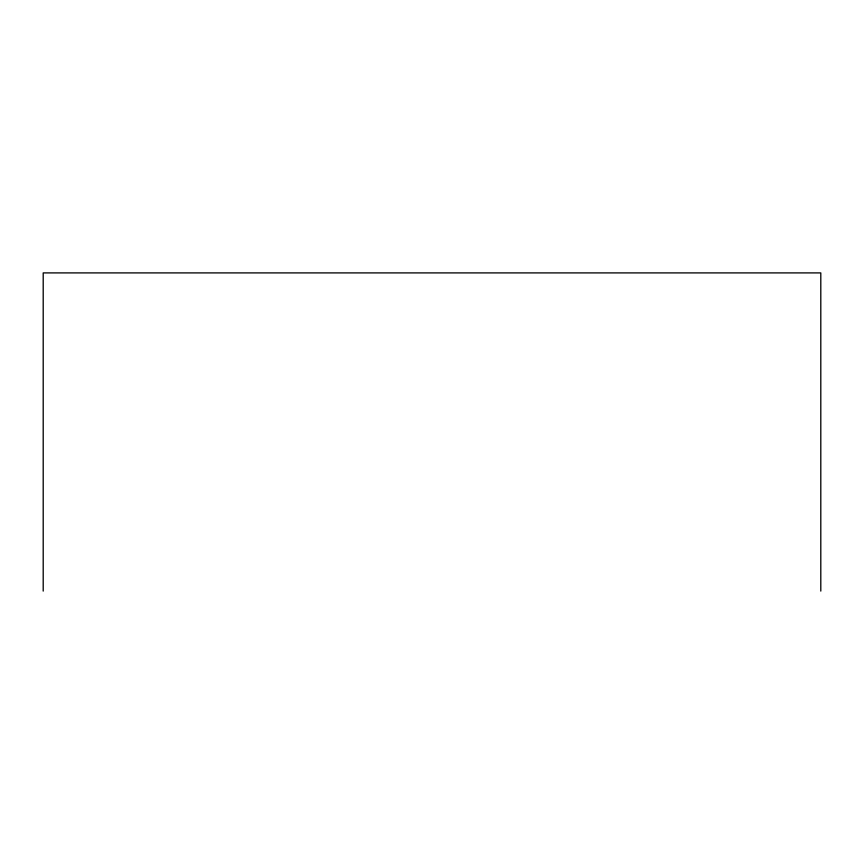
<?xml version="1.0" encoding="UTF-8"?>
<svg xmlns="http://www.w3.org/2000/svg" width="864" height="864" viewBox="0 0 864 864"><rect width="100%" height="100%" fill="white"/><g stroke="black" fill="none" stroke-linecap="round" stroke-linejoin="round"><path stroke-width="1.3" d="M820.8 591.095L820.8 272.905L43.2 272.905L43.2 591.095"/></g></svg>
